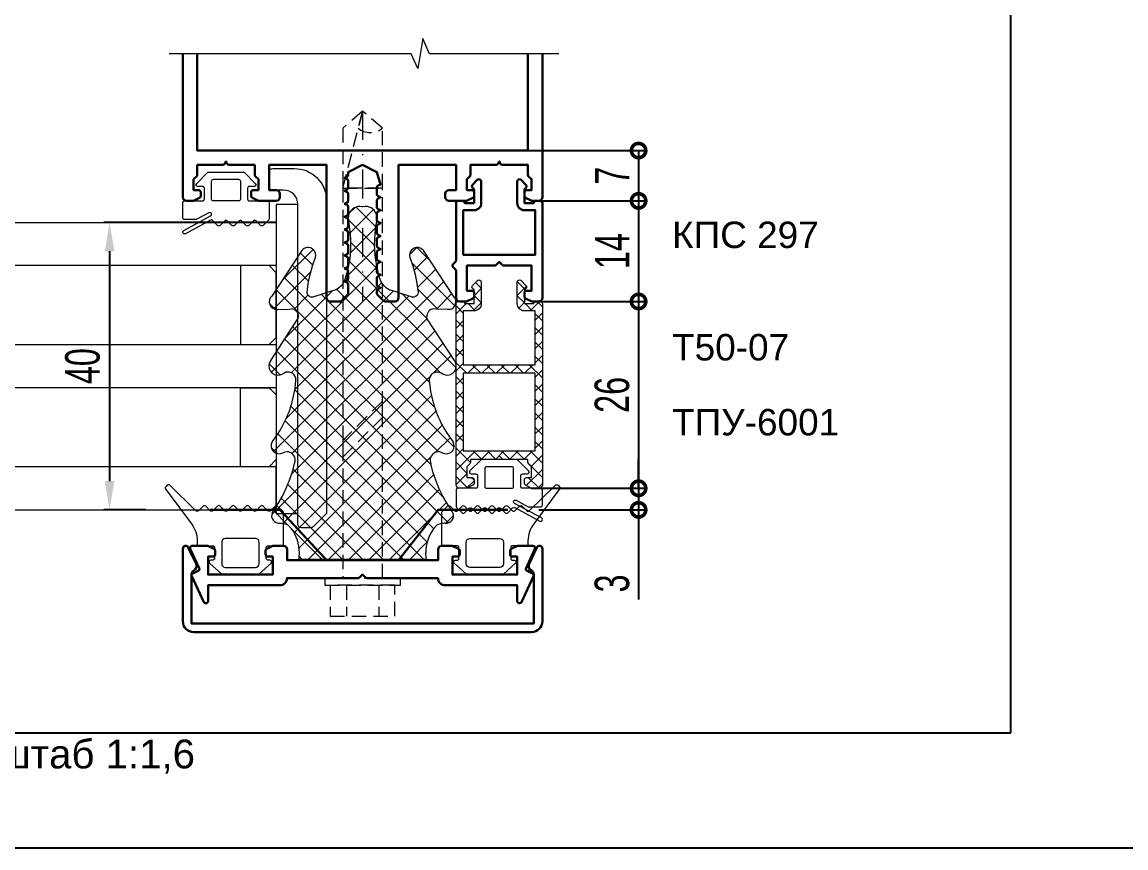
# Model space of a CAD drawing. Extents: x -37 to 8820, y -336 to 478.
# Drawn here: x 5774.1 to 5870, y 0 to 71.8 of the extents above; entities that cross this region are included whole.
import ezdxf

# ---------------------------------------------------------------- set-up
doc = ezdxf.new("R2010")
doc.units = 0
doc.header["$LTSCALE"] = 5
doc.linetypes.add('DASHDOT', pattern=[1, 0.5, -0.25, 0, -0.25])
doc.linetypes.add('HIDDEN', pattern=[0.375, 0.25, -0.125])
doc.layers.get('0').update_dxf_attribs({"linetype": 'CONTINUOUS', "lineweight": 30})
doc.layers.get('DEFPOINTS').update_dxf_attribs({"linetype": 'CONTINUOUS'})
for name, color, linetype, lineweight in [('1', 6, 'DASHDOT', 13), ('2', 3, 'HIDDEN', 13), ('Dimentions', 5, 'CONTINUOUS', 15), ('Glass', 5, 'CONTINUOUS', 20), ('Ал подклад', 7, 'CONTINUOUS', 20), ('Герлен', 7, 'CONTINUOUS', 60), ('Зигзаг', 1, 'CONTINUOUS', 15), ('Подкладки', 1, 'CONTINUOUS', 20), ('Текстовый', 7, 'CONTINUOUS', 9), ('Уплотнители', 1, 'CONTINUOUS', 20), ('Штриховка', 1, 'CONTINUOUS', 5)]:
    doc.layers.add(name, color=color, linetype=linetype, lineweight=lineweight)
doc.layers.add('Скрытые', color=14, linetype='CONTINUOUS', plot=False)
doc.styles.add('3', font='RUSS.SHX', dxfattribs={"width": 0.7, "height": 3})
doc.styles.add('Каталожный', font='arial.ttf', dxfattribs={"height": 2.5})
doc.dimstyles.new('MX1_6', dxfattribs={"dimtxt": 3, "dimasz": 2.5, "dimexe": 0.5, "dimexo": 0, "dimgap": 0.8, "dimtad": 1, "dimlfac": 1.6, "dimdsep": 46, "dimtxsty": '3', "dimcen": 0, "dimclrd": 256, "dimclre": 256, "dimclrt": 256, "dimaunit": 1, "dimadec": 0, "dimazin": 0, "dimtfac": 1, "dimtmove": 0, "dimatfit": 1, "dimfxl": 1, "dimtvp": 1, "dimtolj": 1, "dimtzin": 0, "dimarcsym": 0})

# ---------------------------------------------------------------- blocks, each defined once
blk = doc.blocks.new('*D930')
at = {"layer": 'DEFPOINTS', "color": 0, "linetype": 'Continuous', "transparency": 16777216}
for p in [(5796.154, 54.403), (5781.662, 29.403), (5784.78, 29.403)]:
    blk.add_point(p, dxfattribs=at)
at = {"layer": 'Dimentions', "linetype": 'Continuous', "lineweight": -2, "transparency": 16777216}
for p, q in [((5796.154, 54.403), (5781.162, 54.403)), ((5781.662, 51.903), (5781.662, 31.903)), ((5784.78, 29.403), (5781.162, 29.403))]:
    blk.add_line(p, q, dxfattribs=at)
at = {"layer": 'Dimentions', "linetype": 'Continuous', "transparency": 16777216}
for points in [[(5781.246, 51.903), (5782.079, 51.903), (5781.662, 54.403)], [(5781.246, 31.903), (5782.079, 31.903), (5781.662, 29.403)]]:
    blk.add_solid(points, dxfattribs=at)
at = {"layer": 'Dimentions', "linetype": 'Continuous', "transparency": 16777216, "insert": (5779.319, 41.903), "char_height": 3, "attachment_point": 5, "rotation": 90, "style": '3'}
blk.add_mtext('\\A1;40', dxfattribs=at)
blk = doc.blocks.new('_DotSmall')
at = {"color": 0, "linetype": 'ByBlock', "const_width": 0.5}
blk.add_lwpolyline([(-0.0625, 0, 1), (0.0625, 0, 1)], format="xyb", close=True, dxfattribs=at)
blk = doc.blocks.new('*D932')
at = {"layer": 'DEFPOINTS', "color": 0, "linetype": 'Continuous', "transparency": 16777216}
for p in [(5818.966, 31.278), (5818.966, 29.403), (5827.641, 29.403)]:
    blk.add_point(p, dxfattribs=at)
at = {"layer": 'Dimentions', "linetype": 'Continuous', "lineweight": -2, "transparency": 16777216}
for p, q in [((5827.641, 31.278), (5827.641, 33.778)), ((5818.966, 31.278), (5828.141, 31.278)), ((5827.641, 31.278), (5827.641, 29.403)), ((5818.966, 29.403), (5828.141, 29.403)), ((5827.641, 29.403), (5827.641, 21.603))]:
    blk.add_line(p, q, dxfattribs=at)
at = {"layer": 'Dimentions', "linetype": 'Continuous', "lineweight": -2, "transparency": 16777216, "xscale": 2.5, "yscale": 2.5, "zscale": 2.5}
for p, rotation in [((5827.641, 31.278), 270), ((5827.641, 29.403), 90)]:
    blk.add_blockref('_DotSmall', p, dxfattribs=dict(at, rotation=rotation))
at = {"layer": 'Dimentions', "linetype": 'Continuous', "transparency": 16777216, "insert": (5825.341, 23.003), "char_height": 3, "attachment_point": 5, "rotation": 90, "style": '3'}
blk.add_mtext('\\A1;3', dxfattribs=at)
blk = doc.blocks.new('*D933')
at = {"layer": 'DEFPOINTS', "color": 0, "linetype": 'Continuous', "transparency": 16777216}
for p in [(5818.029, 60.653), (5818.904, 56.278), (5827.641, 56.278)]:
    blk.add_point(p, dxfattribs=at)
at = {"layer": 'Dimentions', "linetype": 'Continuous', "lineweight": -2, "transparency": 16777216}
for p, q in [((5818.029, 60.653), (5828.141, 60.653)), ((5827.641, 60.653), (5827.641, 56.278)), ((5818.904, 56.278), (5828.141, 56.278))]:
    blk.add_line(p, q, dxfattribs=at)
at = {"layer": 'Dimentions', "linetype": 'Continuous', "lineweight": -2, "transparency": 16777216, "xscale": 2.5, "yscale": 2.5, "zscale": 2.5}
for p, rotation in [((5827.641, 60.653), 90), ((5827.641, 56.278), 270)]:
    blk.add_blockref('_DotSmall', p, dxfattribs=dict(at, rotation=rotation))
at = {"layer": 'Dimentions', "linetype": 'Continuous', "transparency": 16777216, "insert": (5825.341, 58.466), "char_height": 3, "attachment_point": 5, "rotation": 90, "style": '3'}
blk.add_mtext('\\A1;7', dxfattribs=at)
blk = doc.blocks.new('*D1161')
at = {"layer": 'DEFPOINTS', "color": 0, "linetype": 'Continuous', "transparency": 16777216}
for p in [(5819.091, 56.278), (5818.823, 47.528), (5827.641, 47.528)]:
    blk.add_point(p, dxfattribs=at)
at = {"layer": 'Dimentions', "linetype": 'Continuous', "lineweight": -2, "transparency": 16777216}
for p, q in [((5819.091, 56.278), (5828.141, 56.278)), ((5827.641, 56.278), (5827.641, 47.528)), ((5818.823, 47.528), (5828.141, 47.528))]:
    blk.add_line(p, q, dxfattribs=at)
at = {"layer": 'Dimentions', "linetype": 'Continuous', "lineweight": -2, "transparency": 16777216, "xscale": 2.5, "yscale": 2.5, "zscale": 2.5}
for p, rotation in [((5827.641, 56.278), 90), ((5827.641, 47.528), 270)]:
    blk.add_blockref('_DotSmall', p, dxfattribs=dict(at, rotation=rotation))
at = {"layer": 'Dimentions', "linetype": 'Continuous', "transparency": 16777216, "insert": (5825.341, 51.903), "char_height": 3, "attachment_point": 5, "rotation": 90, "style": '3'}
blk.add_mtext('\\A1;14', dxfattribs=at)
blk = doc.blocks.new('*D1162')
at = {"layer": 'DEFPOINTS', "color": 0, "linetype": 'Continuous', "transparency": 16777216}
for p in [(5818.823, 47.528), (5818.302, 31.278), (5827.641, 31.278)]:
    blk.add_point(p, dxfattribs=at)
at = {"layer": 'Dimentions', "linetype": 'Continuous', "lineweight": -2, "transparency": 16777216}
for p, q in [((5818.823, 47.528), (5828.141, 47.528)), ((5827.641, 47.528), (5827.641, 31.278)), ((5818.302, 31.278), (5828.141, 31.278))]:
    blk.add_line(p, q, dxfattribs=at)
at = {"layer": 'Dimentions', "linetype": 'Continuous', "lineweight": -2, "transparency": 16777216, "xscale": 2.5, "yscale": 2.5, "zscale": 2.5}
for p, rotation in [((5827.641, 47.528), 90), ((5827.641, 31.278), 270)]:
    blk.add_blockref('_DotSmall', p, dxfattribs=dict(at, rotation=rotation))
at = {"layer": 'Dimentions', "linetype": 'Continuous', "transparency": 16777216, "insert": (5825.341, 39.403), "char_height": 3, "attachment_point": 5, "rotation": 90, "style": '3'}
blk.add_mtext('\\A1;26', dxfattribs=at)
blk = doc.blocks.new('6')
at = {"layer": 'Уплотнители'}
blk.add_line((4.136, 15.937), (4.136, 4.852), dxfattribs=at)
for points in [[(8.163, 18.244), (8.312, 18.162), (8.952, 17.74), (9.605, 17.359), (10.285, 17.033), (10.992, 16.747), (11.713, 16.502), (12.448, 16.312), (12.638, 16.258)], [(14.339, 18.257), (14.475, 18.148), (15.06, 17.74)], [(21.399, 18.38), (25.031, 16.013), (25.194, 15.972)], [(31.071, 15.55), (30.962, 15.673), (27.004, 18.298)], [(7.251, 17.55), (7.251, 17.564), (7.251, 17.482), (7.238, 17.264), (7.17, 17.047), (7.088, 16.856), (6.748, 16.57)], [(7.251, 17.482), (7.251, 17.468)], [(13.305, 17.496), (13.373, 17.332), (13.441, 17.142)], [(20.147, 17.564), (20.215, 17.373), (20.311, 17.223)], [(25.847, 17.958), (25.834, 17.768), (25.874, 16.747), (25.888, 16.584)], [(25.834, 17.768), (25.834, 17.754)], [(25.874, 16.747), (25.874, 16.734)], [(4.136, 15.937), (4.245, 15.918), (4.694, 15.89)], [(18.978, 16.258), (19.685, 16.19), (19.862, 16.203)], [(25.031, 16.013), (25.031, 15.999)], [(34.798, 10.163), (34.771, 10.395), (34.798, 10.626)], [(34.771, 10.395), (34.771, 10.381)], [(27.548, 8.082), (27.548, 8.068)], [(27.235, 7.062), (27.235, 7.048)], [(26.895, 6.055), (26.895, 6.041)], [(4.136, 4.852), (4.245, 4.872), (4.694, 4.899)], [(21.399, 2.409), (25.031, 4.776), (25.194, 4.817)], [(27.004, 2.491), (30.962, 5.116), (31.071, 5.239)], [(7.251, 3.212), (7.251, 3.226), (7.251, 3.307), (7.238, 3.525), (7.17, 3.742), (7.088, 3.933), (6.748, 4.219)], [(8.163, 2.545), (8.312, 2.641), (8.952, 3.049), (9.605, 3.43), (10.285, 3.756), (10.992, 4.042), (11.713, 4.287), (12.448, 4.477)], [(19.862, 4.586), (19.685, 4.613), (18.978, 4.531)], [(25.847, 2.831), (25.834, 3.022), (25.874, 4.042), (25.888, 4.219)], [(25.874, 4.042), (25.874, 4.028)], [(7.251, 3.307), (7.251, 3.294)], [(13.373, 3.457), (13.373, 3.47), (13.305, 3.294)], [(15.06, 3.049), (14.475, 2.641), (14.339, 2.532)], [(20.147, 3.226), (20.215, 3.416), (20.311, 3.566)], [(25.834, 3.022), (25.834, 3.008)]]:
    blk.add_lwpolyline(points, dxfattribs=at)
for points in [[(34.009, 11.632), (33.778, 11.66), (33.547, 11.632), (32.826, 11.524, -0.091156), (29.234, 11.714), (28.541, 11.905), (28.296, 11.986), (28.065, 12.122), (27.861, 12.285), (27.684, 12.476), (27.548, 12.707), (27.412, 13.224), (27.235, 13.727), (26.895, 14.734), (26.908, 14.884), (26.963, 15.02), (27.044, 15.129), (27.18, 15.197), (27.316, 15.224), (28.092, 15.115), (28.867, 14.952), (29.629, 14.748), (30.377, 14.489), (30.54, 14.462), (30.717, 14.489)], [(30.717, 6.3), (30.54, 6.327), (30.377, 6.3), (29.629, 6.041), (28.867, 5.837), (28.092, 5.674), (27.316, 5.565), (27.18, 5.593), (27.044, 5.661), (26.963, 5.783), (26.908, 5.905), (26.895, 6.055), (27.235, 7.062), (27.412, 7.565), (27.548, 8.082), (27.684, 8.313), (27.861, 8.504), (28.065, 8.667), (28.296, 8.803), (28.541, 8.885), (29.234, 9.075, -0.091156), (32.826, 9.265), (33.547, 9.157), (33.778, 9.129), (34.009, 9.157)]]:
    blk.add_lwpolyline(points, format="xyb", dxfattribs=at)
blk.add_arc((12.733, 3.811), 0.725, 331.99667, 113.16431, dxfattribs=at)
for points in [[(8.163, 18.244), (7.71, 18.462), (7.174, 18.062), (7.251, 17.564)], [(14.339, 18.257), (13.768, 18.561), (13.198, 18.115), (13.305, 17.496)], [(21.399, 18.38), (20.8, 18.834), (19.981, 18.255), (20.147, 17.564)], [(27.004, 18.298), (26.589, 18.702), (25.969, 18.51), (25.847, 17.958)], [(15.06, 17.74), (16.324, 16.93), (17.501, 16.508), (18.978, 16.258)], [(4.694, 15.89), (5.408, 15.885), (6.184, 16.13), (6.748, 16.57)], [(12.638, 16.258), (13.105, 16.185), (13.589, 16.669), (13.441, 17.142)], [(19.862, 16.203), (20.308, 16.328), (20.526, 16.813), (20.311, 17.223)], [(25.194, 15.972), (25.538, 15.942), (25.889, 16.232), (25.888, 16.584)], [(30.717, 14.489), (31.172, 14.588), (31.402, 15.2), (31.071, 15.55)], [(34.798, 10.626), (34.814, 11.085), (34.449, 11.554), (34.009, 11.632)], [(34.009, 9.157), (34.484, 9.289), (34.794, 9.662), (34.798, 10.163)], [(31.071, 5.239), (31.402, 5.589), (31.172, 6.201), (30.717, 6.3)], [(6.748, 4.219), (6.184, 4.66), (5.408, 4.904), (4.694, 4.899)], [(25.888, 4.219), (25.88, 4.565), (25.533, 4.847), (25.194, 4.817)], [(18.978, 4.531), (17.588, 4.3), (16.234, 3.839), (15.06, 3.049)], [(20.311, 3.566), (20.519, 3.983), (20.326, 4.45), (19.862, 4.586)], [(7.251, 3.226), (7.179, 2.722), (7.708, 2.329), (8.163, 2.545)], [(13.305, 3.294), (13.198, 2.674), (13.768, 2.228), (14.339, 2.532)], [(20.147, 3.226), (19.981, 2.535), (20.8, 1.955), (21.399, 2.409)], [(25.847, 2.831), (25.94, 2.29), (26.627, 2.103), (27.004, 2.491)]]:
    blk.add_open_spline(points, degree=3, dxfattribs=at)

msp = doc.modelspace()

# ---------------------------------------------------------------- hatches: boundary and pattern name
at = {"layer": 'Штриховка', "lineweight": 5}
h = msp.add_hatch(dxfattribs=at)
h.set_pattern_fill('NET', color=256, scale=10, angle=135, style=0)
h.set_pattern_definition([(135, (3608.3805, -7072.7555), (-0.88388348, -0.88388348), []), (225, (3608.3805, -7072.7555), (0.88388348, -0.88388348), [])])
edge = h.paths.add_edge_path()
edge.add_spline(control_points=[(5803.4226, 55.7916), (5802.9635, 55.8074), (5802.4944, 55.4426), (5802.416, 55.0026)], knot_values=[0, 0, 0, 0, 1, 1, 1, 1], degree=3, periodic=0)
edge.add_line((5802.416, 55.0026), (5802.3888, 54.7713))
edge.add_line((5802.3888, 54.7713), (5802.416, 54.5401))
edge.add_line((5802.416, 54.5401), (5802.5248, 53.8191))
edge.add_arc((5792.6621, 52.5414), 9.9451, 346.547552, 367.381309, ccw=False)
edge.add_line((5802.3344, 50.2278), (5802.1439, 49.534))
edge.add_line((5802.1439, 49.534), (5802.0623, 49.2892))
edge.add_line((5802.0623, 49.2892), (5801.9263, 49.0579))
edge.add_line((5801.9263, 49.0579), (5801.763, 48.8538))
edge.add_line((5801.763, 48.8538), (5801.5726, 48.677))
edge.add_line((5801.5726, 48.677), (5801.3413, 48.541))
edge.add_line((5801.3413, 48.541), (5800.8244, 48.4049))
edge.add_line((5800.8244, 48.4049), (5800.3211, 48.2281))
edge.add_line((5800.3211, 48.2281), (5799.3144, 47.888))
edge.add_line((5799.3144, 47.888), (5799.1648, 47.9016))
edge.add_line((5799.1648, 47.9016), (5799.0287, 47.956))
edge.add_line((5799.0287, 47.956), (5798.9199, 48.0376))
edge.add_line((5798.9199, 48.0376), (5798.8519, 48.1737))
edge.add_line((5798.8519, 48.1737), (5798.8247, 48.3097))
edge.add_line((5798.8247, 48.3097), (5798.9335, 49.0851))
edge.add_line((5798.9335, 49.0851), (5799.0968, 49.8605))
edge.add_line((5799.0968, 49.8605), (5799.3008, 50.6223))
edge.add_line((5799.3008, 50.6223), (5799.5593, 51.3705))
edge.add_line((5799.5593, 51.3705), (5799.5865, 51.5337))
edge.add_line((5799.5865, 51.5337), (5799.5593, 51.7106))
edge.add_spline(control_points=[(5799.5593, 51.7106), (5799.4602, 52.1654), (5798.8483, 52.3948), (5798.4982, 52.0642)], knot_values=[0, 0, 0, 0, 1, 1, 1, 1], degree=3, periodic=0)
edge.add_line((5798.4982, 52.0642), (5798.3758, 51.9554))
edge.add_line((5798.3758, 51.9554), (5795.7503, 47.9968))
edge.add_spline(control_points=[(5795.7503, 47.9968), (5795.3465, 47.5819), (5795.5381, 46.9618), (5796.0904, 46.8405)], knot_values=[0, 0, 0, 0, 1, 1, 1, 1], degree=3, periodic=0)
edge.add_line((5796.0904, 46.8405), (5796.2809, 46.8269))
edge.add_line((5796.2809, 46.8269), (5797.3011, 46.8678))
edge.add_line((5797.3011, 46.8678), (5797.4643, 46.8814))
edge.add_spline(control_points=[(5797.4643, 46.8814), (5797.8164, 46.8827), (5798.1067, 46.5311), (5798.0765, 46.1876)], knot_values=[0, 0, 0, 0, 1, 1, 1, 1], degree=3, periodic=0)
edge.add_line((5798.0765, 46.1876), (5798.0357, 46.0243))
edge.add_line((5798.0357, 46.0243), (5795.6687, 42.3922))
edge.add_spline(control_points=[(5795.6687, 42.3922), (5795.2141, 41.7932), (5795.7939, 40.9745), (5796.4849, 41.1407)], knot_values=[0, 0, 0, 0, 1, 1, 1, 1], degree=3, periodic=0)
edge.add_line((5796.4849, 41.1407), (5796.6754, 41.2087))
edge.add_line((5796.6754, 41.2087), (5796.825, 41.304))
edge.add_spline(control_points=[(5796.825, 41.304), (5797.2354, 41.5191), (5797.7201, 41.3015), (5797.8452, 40.8551)], knot_values=[0, 0, 0, 0, 1, 1, 1, 1], degree=3, periodic=0)
edge.add_line((5797.8444, 40.8659), (5797.8588, 40.6782))
edge.add_line((5797.8588, 40.6782), (5797.7908, 39.9708))
edge.add_spline(control_points=[(5797.7908, 39.9708), (5797.5401, 38.4946), (5797.1186, 37.3173), (5796.3081, 36.0531)], knot_values=[0, 0, 0, 0, 1, 1, 1, 1], degree=3, periodic=0)
edge.add_line((5796.3081, 36.0531), (5795.9, 35.4681))
edge.add_line((5795.9, 35.4681), (5795.7911, 35.3321))
edge.add_spline(control_points=[(5795.7911, 35.3321), (5795.4873, 34.761), (5795.9331, 34.1914), (5796.5529, 34.2982)], knot_values=[0, 0, 0, 0, 1, 1, 1, 1], degree=3, periodic=0)
edge.add_line((5796.5529, 34.2982), (5796.7162, 34.3662))
edge.add_line((5796.7162, 34.3662), (5796.9066, 34.4343))
edge.add_spline(control_points=[(5796.9066, 34.4343), (5797.3798, 34.5823), (5797.8632, 34.0987), (5797.7908, 33.6317)], knot_values=[0, 0, 0, 0, 1, 1, 1, 1], degree=3, periodic=0)
edge.add_line((5797.7948, 33.6455), (5797.7364, 33.4412))
edge.add_line((5797.7364, 33.4412), (5797.546, 32.7066))
edge.add_line((5797.546, 32.7066), (5797.3011, 31.9857))
edge.add_line((5797.3011, 31.9857), (5797.0154, 31.2783))
edge.add_line((5797.0154, 31.2783), (5796.689, 30.5981))
edge.add_line((5796.689, 30.5981), (5796.3081, 29.9451))
edge.add_line((5796.3081, 29.9451), (5795.8864, 29.3058))
edge.add_line((5795.8864, 29.3058), (5795.8047, 29.1561))
edge.add_spline(control_points=[(5795.8047, 29.1561), (5795.5866, 28.7034), (5795.9868, 28.1676), (5796.4849, 28.2447)], knot_values=[0, 0, 0, 0, 1, 1, 1, 1], degree=3, periodic=0)
edge.add_line((5796.4849, 28.2447), (5796.4985, 28.2447))
edge.add_line((5796.4985, 28.2447), (5796.5665, 28.2447))
edge.add_line((5796.5665, 28.2447), (5796.7842, 28.2311))
edge.add_line((5796.7842, 28.2311), (5797.0018, 28.1631))
edge.add_line((5797.0018, 28.1631), (5797.1923, 28.0815))
edge.add_line((5797.1923, 28.0815), (5797.478, 27.7414))
edge.add_spline(control_points=[(5797.478, 27.7414), (5797.9189, 27.1773), (5798.1636, 26.4012), (5798.1581, 25.6873)], knot_values=[0, 0, 0, 0, 1, 1, 1, 1], degree=3, periodic=0)
edge.add_line((5798.1581, 25.6873), (5798.1309, 25.2384))
edge.add_line((5798.1309, 25.2384), (5798.1117, 25.1295))
edge.add_line((5798.1117, 25.1295), (5809.1961, 25.1295))
edge.add_line((5809.1961, 25.1295), (5809.1769, 25.2384))
edge.add_line((5809.1769, 25.2384), (5809.1497, 25.6873))
edge.add_spline(control_points=[(5809.1497, 25.6873), (5809.1442, 26.4012), (5809.3888, 27.1775), (5809.8298, 27.7414)], knot_values=[0, 0, 0, 0, 1, 1, 1, 1], degree=3, periodic=0)
edge.add_line((5809.8222, 27.7323), (5810.1155, 28.0815))
edge.add_line((5810.1155, 28.0815), (5810.3059, 28.1631))
edge.add_line((5810.3059, 28.1631), (5810.5236, 28.2311))
edge.add_line((5810.5236, 28.2311), (5810.7413, 28.2447))
edge.add_line((5810.7413, 28.2447), (5810.7549, 28.2447))
edge.add_line((5810.7549, 28.2447), (5810.8229, 28.2447))
edge.add_spline(control_points=[(5810.8229, 28.2447), (5811.3264, 28.1719), (5811.7191, 28.7016), (5811.503, 29.1561)], knot_values=[0, 0, 0, 0, 1, 1, 1, 1], degree=3, periodic=0)
edge.add_line((5811.503, 29.1561), (5811.4078, 29.3058))
edge.add_line((5811.4078, 29.3058), (5810.9997, 29.9451))
edge.add_line((5810.9997, 29.9451), (5810.6188, 30.5981))
edge.add_line((5810.6188, 30.5981), (5810.2923, 31.2783))
edge.add_line((5810.2923, 31.2783), (5810.0067, 31.9857))
edge.add_line((5810.0067, 31.9857), (5809.7618, 32.7066))
edge.add_line((5809.7618, 32.7066), (5809.5714, 33.4412))
edge.add_arc((5810.2377, 33.7263), 0.7248, 61.996669, 203.164313, ccw=False)
edge.add_line((5810.578, 34.3662), (5810.7549, 34.2982))
edge.add_spline(control_points=[(5810.7549, 34.2982), (5811.3747, 34.1914), (5811.8205, 34.761), (5811.5166, 35.3321)], knot_values=[0, 0, 0, 0, 1, 1, 1, 1], degree=3, periodic=0)
edge.add_line((5811.5166, 35.3321), (5811.4078, 35.4681))
edge.add_line((5811.4078, 35.4681), (5810.9997, 36.0531))
edge.add_spline(control_points=[(5810.9997, 36.0531), (5810.2098, 37.2275), (5809.7484, 38.5817), (5809.5169, 39.9708)], knot_values=[0, 0, 0, 0, 1, 1, 1, 1], degree=3, periodic=0)
edge.add_line((5809.5169, 39.9708), (5809.4353, 40.6782))
edge.add_line((5809.4353, 40.6782), (5809.4625, 40.8551))
edge.add_spline(control_points=[(5809.4625, 40.8551), (5809.5983, 41.3194), (5810.0656, 41.5126), (5810.4828, 41.304)], knot_values=[0, 0, 0, 0, 1, 1, 1, 1], degree=3, periodic=0)
edge.add_line((5810.4698, 41.3122), (5810.6324, 41.2087))
edge.add_line((5810.6324, 41.2087), (5810.8229, 41.1407))
edge.add_spline(control_points=[(5810.8229, 41.1407), (5811.5139, 40.9745), (5812.0937, 41.7932), (5811.6391, 42.3922)], knot_values=[0, 0, 0, 0, 1, 1, 1, 1], degree=3, periodic=0)
edge.add_line((5811.6391, 42.3922), (5809.2721, 46.0243))
edge.add_line((5809.2721, 46.0243), (5809.2313, 46.1876))
edge.add_spline(control_points=[(5809.2313, 46.1876), (5809.2016, 46.5268), (5809.4836, 46.8732), (5809.8298, 46.8814)], knot_values=[0, 0, 0, 0, 1, 1, 1, 1], degree=3, periodic=0)
edge.add_line((5809.8121, 46.8827), (5810.0067, 46.8678))
edge.add_line((5810.0067, 46.8678), (5811.0269, 46.8269))
edge.add_line((5811.0269, 46.8269), (5811.2174, 46.8405))
edge.add_spline(control_points=[(5811.2174, 46.8405), (5811.7588, 46.9335), (5811.9458, 47.62), (5811.5575, 47.9968)], knot_values=[0, 0, 0, 0, 1, 1, 1, 1], degree=3, periodic=0)
edge.add_line((5811.5575, 47.9968), (5808.932, 51.9554))
edge.add_line((5808.932, 51.9554), (5808.8096, 52.0642))
edge.add_spline(control_points=[(5808.8096, 52.0642), (5808.4595, 52.3948), (5807.8476, 52.1654), (5807.7485, 51.7106)], knot_values=[0, 0, 0, 0, 1, 1, 1, 1], degree=3, periodic=0)
edge.add_line((5807.7485, 51.7106), (5807.7213, 51.5337))
edge.add_line((5807.7213, 51.5337), (5807.7485, 51.3705))
edge.add_line((5807.7485, 51.3705), (5808.007, 50.6223))
edge.add_line((5808.007, 50.6223), (5808.211, 49.8605))
edge.add_line((5808.211, 49.8605), (5808.3743, 49.0851))
edge.add_line((5808.3743, 49.0851), (5808.4831, 48.3097))
edge.add_line((5808.4831, 48.3097), (5808.4559, 48.1737))
edge.add_line((5808.4559, 48.1737), (5808.3879, 48.0376))
edge.add_line((5808.3879, 48.0376), (5808.2654, 47.956))
edge.add_line((5808.2654, 47.956), (5808.143, 47.9016))
edge.add_line((5808.143, 47.9016), (5807.9934, 47.888))
edge.add_line((5807.9934, 47.888), (5806.9867, 48.2281))
edge.add_line((5806.9867, 48.2281), (5806.4834, 48.4049))
edge.add_line((5806.4834, 48.4049), (5805.9665, 48.541))
edge.add_line((5805.9665, 48.541), (5805.7352, 48.677))
edge.add_line((5805.7352, 48.677), (5805.5448, 48.8538))
edge.add_line((5805.5448, 48.8538), (5805.3815, 49.0579))
edge.add_line((5805.3815, 49.0579), (5805.2455, 49.2892))
edge.add_line((5805.2455, 49.2892), (5805.1639, 49.534))
edge.add_line((5805.1639, 49.534), (5804.9734, 50.2278))
edge.add_arc((5814.6457, 52.5414), 9.9451, 172.618691, 193.452448, ccw=False)
edge.add_line((5804.783, 53.8191), (5804.8918, 54.5401))
edge.add_line((5804.8918, 54.5401), (5804.919, 54.7713))
edge.add_line((5804.919, 54.7713), (5804.8918, 55.0026))
edge.add_spline(control_points=[(5804.8918, 55.0026), (5804.7594, 55.4778), (5804.3867, 55.787), (5803.8851, 55.7916)], knot_values=[0, 0, 0, 0, 1, 1, 1, 1], degree=3, periodic=0)
edge.add_line((5803.8851, 55.7916), (5803.6539, 55.7644))
edge.add_line((5803.6539, 55.7644), (5803.4226, 55.7916))
h = msp.add_hatch(dxfattribs=at)
h.set_pattern_fill('ANSI37', color=256, scale=7, style=0)
h.set_pattern_definition([(45, (8186.1472, 7171.3452), (-0.61871843, 0.61871843), []), (135, (8186.1472, 7171.3452), (-0.61871843, -0.61871843), [])])
h.paths.add_polyline_path([(5818.6539, 41.2783), (5812.4039, 41.2783), (5812.4039, 34.5283), (5818.6539, 34.5283)], flags=16)
edge = h.paths.add_edge_path()
edge.add_line((5818.6539, 42.0283), (5818.6539, 46.7158))
edge.add_line((5818.6539, 46.7158), (5817.7164, 46.7158))
edge.add_arc((5817.7164, 47.3408), 0.625, 180, 270, ccw=False)
edge.add_line((5817.0914, 47.3408), (5817.0914, 49.2051))
edge.add_arc((5817.2896, 49.2051), 0.1982, 45, 180, ccw=False)
edge.add_line((5817.4298, 49.3452), (5817.849, 48.926))
edge.add_arc((5817.7164, 48.7934), 0.1875, -45, 45, ccw=False)
edge.add_line((5817.849, 48.6609), (5817.7164, 48.5283))
edge.add_line((5817.7164, 48.5283), (5817.7164, 47.3408))
edge.add_line((5817.7164, 47.3408), (5818.5289, 47.3408))
edge.add_arc((5818.7164, 47.3408), 0.1875, 90, 180, ccw=False)
edge.add_line((5818.7164, 47.5283), (5819.0914, 47.5283))
edge.add_arc((5819.0914, 47.3408), 0.1875, 0, 90, ccw=False)
edge.add_line((5819.2789, 47.3408), (5819.2789, 31.5908))
edge.add_arc((5818.9664, 31.5908), 0.3125, -90, 0, ccw=False)
edge.add_line((5818.9664, 31.2783), (5818.3857, 31.2783))
edge.add_arc((5818.3857, 31.4658), 0.1875, 243.434949, 270, ccw=False)
edge.add_line((5818.3018, 31.2981), (5817.82, 31.539))
edge.add_arc((5817.9039, 31.7067), 0.1875, 180, 243.434949, ccw=False)
edge.add_line((5817.7164, 31.7067), (5817.7164, 32.0283))
edge.add_arc((5817.9039, 32.0283), 0.1875, 90, 180, ccw=False)
edge.add_line((5817.9039, 32.2158), (5818.3414, 32.2158))
edge.add_line((5818.3414, 32.2158), (5818.3414, 33.1533))
edge.add_line((5818.3414, 33.1533), (5818.0838, 33.4109))
edge.add_arc((5818.2164, 33.5434), 0.1875, 180, 225, ccw=False)
edge.add_line((5818.0289, 33.5434), (5818.0289, 33.7783))
edge.add_line((5818.0289, 33.7783), (5815.9191, 33.7783))
edge.add_arc((5815.9191, 33.9658), 0.1875, 225, 270, ccw=False)
edge.add_line((5815.7865, 33.8332), (5815.5289, 34.0908))
edge.add_line((5815.5289, 34.0908), (5815.2713, 33.8332))
edge.add_arc((5815.1387, 33.9658), 0.1875, 270, 315, ccw=False)
edge.add_line((5815.1387, 33.7783), (5813.0289, 33.7783))
edge.add_line((5813.0289, 33.7783), (5813.0289, 33.5434))
edge.add_arc((5812.8414, 33.5434), 0.1875, -45, 0, ccw=False)
edge.add_line((5812.974, 33.4109), (5812.7164, 33.1533))
edge.add_line((5812.7164, 33.1533), (5812.7164, 32.2158))
edge.add_line((5812.7164, 32.2158), (5813.1539, 32.2158))
edge.add_arc((5813.1539, 32.0283), 0.1875, 0, 90, ccw=False)
edge.add_line((5813.3414, 32.0283), (5813.3414, 31.7067))
edge.add_arc((5813.1539, 31.7067), 0.1875, -63.434949, 0, ccw=False)
edge.add_line((5813.2377, 31.539), (5812.756, 31.2981))
edge.add_arc((5812.6721, 31.4658), 0.1875, 270, 296.565051, ccw=False)
edge.add_line((5812.6721, 31.2783), (5812.0914, 31.2783))
edge.add_arc((5812.0914, 31.5908), 0.3125, 180, 270, ccw=False)
edge.add_line((5811.7789, 31.5908), (5811.7789, 47.3408))
edge.add_arc((5811.9664, 47.3408), 0.1875, 90, 180, ccw=False)
edge.add_line((5811.9664, 47.5283), (5812.3414, 47.5283))
edge.add_arc((5812.3414, 47.3408), 0.1875, 0, 90, ccw=False)
edge.add_line((5812.5289, 47.3408), (5813.3414, 47.3408))
edge.add_line((5813.3414, 47.3408), (5813.3414, 48.5283))
edge.add_line((5813.3414, 48.5283), (5813.2088, 48.6609))
edge.add_arc((5813.3414, 48.7934), 0.1875, 135, 225, ccw=False)
edge.add_line((5813.2088, 48.926), (5813.628, 49.3452))
edge.add_arc((5813.7682, 49.2051), 0.1982, 0, 135, ccw=False)
edge.add_line((5813.9664, 49.2051), (5813.9664, 47.3408))
edge.add_arc((5813.3414, 47.3408), 0.625, -90, 0, ccw=False)
edge.add_line((5813.3414, 46.7158), (5812.4039, 46.7158))
edge.add_line((5812.4039, 46.7158), (5812.4039, 42.0283))
edge.add_line((5812.4039, 42.0283), (5818.6539, 42.0283))

# ---------------------------------------------------------------- linework, layer by layer
msp.add_lwpolyline([(5819.2789, 69.0804), (5819.2789, 56.5908, -0.4142136), (5818.9664, 56.2783), (5818.3857, 56.2783, -0.1164338), (5818.3018, 56.2981), (5817.82, 56.539, -0.284079), (5817.7164, 56.7067), (5817.7164, 57.0283, -0.4142136), (5817.9039, 57.2158), (5818.3414, 57.2158), (5818.3414, 58.1533), (5818.0838, 58.4109, -0.1989124), (5818.0289, 58.5434), (5818.0289, 59.4033), (5815.801, 59.4033, -0.284079), (5815.6333, 59.5069), (5815.5289, 59.7158), (5815.4245, 59.5069, -0.284079), (5815.2568, 59.4033), (5813.0289, 59.4033), (5813.0289, 58.5434, -0.1989124), (5812.974, 58.4109), (5812.7164, 58.1533), (5812.7164, 57.2158), (5813.1539, 57.2158, -0.4142136), (5813.3414, 57.0283), (5813.3414, 56.7067, -0.284079), (5813.2377, 56.539), (5812.756, 56.2981, -0.1164338), (5812.6721, 56.2783), (5811.1539, 56.2783, -0.4142136), (5810.8414, 56.5908), (5810.8414, 56.9033, -0.4142136), (5811.1539, 57.2158), (5811.7789, 57.2158), (5811.7789, 59.4033), (5806.7789, 59.4033), (5806.7789, 47.8408, -0.4142136), (5806.4664, 47.5283), (5805.6066, 47.5283, -0.1989124), (5805.474, 47.5832), (5804.9588, 48.0984, -0.1989124), (5804.9039, 48.2309), (5804.9039, 48.4436, -0.284079), (5805.0075, 48.6113), (5805.2164, 48.7158), (5805.0075, 48.8202, -0.284079), (5804.9039, 48.9879), (5804.9039, 49.5686, -0.284079), (5805.0075, 49.7363), (5805.2164, 49.8408), (5805.0075, 49.9452, -0.284079), (5804.9039, 50.1129), (5804.9039, 50.6936, -0.284079), (5805.0075, 50.8613), (5805.2164, 50.9658), (5805.0075, 51.0702, -0.284079), (5804.9039, 51.2379), (5804.9039, 51.8186, -0.284079), (5805.0075, 51.9863), (5805.2164, 52.0908), (5805.0075, 52.1952, -0.284079), (5804.9039, 52.3629), (5804.9039, 52.9436, -0.284079), (5805.0075, 53.1113), (5805.2164, 53.2158), (5805.0075, 53.3202, -0.284079), (5804.9039, 53.4879), (5804.9039, 54.0686, -0.284079), (5805.0075, 54.2363), (5805.2164, 54.3408), (5805.0075, 54.4452, -0.284079), (5804.9039, 54.6129), (5804.9039, 55.1936, -0.284079), (5805.0075, 55.3613), (5805.2164, 55.4658), (5805.0075, 55.5702, -0.284079), (5804.9039, 55.7379), (5804.9039, 56.3186, -0.284079), (5805.0075, 56.4863), (5805.2164, 56.5908), (5805.0075, 56.6952, -0.284079), (5804.9039, 56.8629), (5804.9039, 57.4436, -0.284079), (5805.0075, 57.6113), (5805.2164, 57.7158), (5804.9039, 58.7783), (5803.6539, 59.4033), (5802.4039, 58.7783), (5802.4039, 58.5504, -0.284079), (5802.3002, 58.3827), (5802.0914, 58.2783), (5802.3002, 58.1738, -0.284079), (5802.4039, 58.0061), (5802.4039, 57.4254, -0.284079), (5802.3002, 57.2577), (5802.0914, 57.1533), (5802.3002, 57.0488, -0.284079), (5802.4039, 56.8811), (5802.4039, 56.3004, -0.284079), (5802.3002, 56.1327), (5802.0914, 56.0283), (5802.3002, 55.9238, -0.284079), (5802.4039, 55.7561), (5802.4039, 55.1754, -0.284079), (5802.3002, 55.0077), (5802.0914, 54.9033), (5802.3002, 54.7988, -0.284079), (5802.4039, 54.6311), (5802.4039, 54.0504, -0.284079), (5802.3002, 53.8827), (5802.0914, 53.7783), (5802.3002, 53.6738, -0.284079), (5802.4039, 53.5061), (5802.4039, 52.9254, -0.284079), (5802.3002, 52.7577), (5802.0914, 52.6533), (5802.3002, 52.5488, -0.284079), (5802.4039, 52.3811), (5802.4039, 51.8004, -0.284079), (5802.3002, 51.6327), (5802.0914, 51.5283), (5802.3002, 51.4238, -0.284079), (5802.4039, 51.2561), (5802.4039, 50.6754, -0.284079), (5802.3002, 50.5077), (5802.0914, 50.4033), (5802.3002, 50.2988, -0.284079), (5802.4039, 50.1311), (5802.4039, 49.5504, -0.284079), (5802.3002, 49.3827), (5802.0914, 49.2783), (5802.3002, 49.1738, -0.284079), (5802.4039, 49.0061), (5802.4039, 48.2309, -0.1989124), (5802.349, 48.0984), (5801.8338, 47.5832, -0.1989124), (5801.7012, 47.5283), (5800.8414, 47.5283, -0.4142136), (5800.5289, 47.8408), (5800.5289, 59.4033), (5795.5289, 59.4033), (5795.5289, 57.2158), (5796.1539, 57.2158, -0.4142136), (5796.4664, 56.9033), (5796.4664, 56.5908, -0.4142136), (5796.1539, 56.2783), (5794.6357, 56.2783, -0.1164338), (5794.5518, 56.2981), (5794.07, 56.539, -0.284079), (5793.9664, 56.7067), (5793.9664, 57.0283, -0.4142136), (5794.1539, 57.2158), (5794.5914, 57.2158), (5794.5914, 58.1533), (5794.3338, 58.4109, -0.1989124), (5794.2789, 58.5434), (5794.2789, 59.4033), (5792.051, 59.4033, -0.284079), (5791.8833, 59.5069), (5791.7789, 59.7158), (5791.6745, 59.5069, -0.284079), (5791.5068, 59.4033), (5789.2789, 59.4033), (5789.2789, 58.5434, -0.1989124), (5789.224, 58.4109), (5788.9664, 58.1533), (5788.9664, 57.2158), (5789.4039, 57.2158, -0.4142136), (5789.5914, 57.0283), (5789.5914, 56.7067, -0.284079), (5789.4877, 56.539), (5789.006, 56.2981, -0.1164338), (5788.9221, 56.2783), (5788.3414, 56.2783, -0.4142136), (5788.0289, 56.5908), (5788.0289, 69.0804)], format="xyb")
msp.add_lwpolyline([(5818.0289, 69.0804), (5818.0289, 60.6533), (5789.2789, 60.6533), (5789.2789, 69.0804)])
for points in [[(5811.724, 50.9885, 0.1989124), (5811.7789, 51.1211), (5811.7789, 56.0908, -0.4142136), (5811.9664, 56.2783), (5812.3414, 56.2783, -0.4142136), (5812.5289, 56.0908), (5813.3414, 56.0908), (5813.3414, 57.2099, 0.1989124), (5813.2865, 57.3425), (5813.2088, 57.4201, -0.4142136), (5813.2088, 57.6853), (5813.6168, 58.0933, -0.6681786), (5813.9664, 57.9485), (5813.9664, 56.0908, -0.4142136), (5813.3414, 55.4658), (5812.4039, 55.4658), (5812.4039, 51.5908), (5818.6539, 51.5908), (5818.6539, 55.4658), (5817.7164, 55.4658, -0.4142136), (5817.0914, 56.0908), (5817.0914, 57.9485, -0.6681786), (5817.441, 58.0933), (5817.849, 57.6853, -0.4142136), (5817.849, 57.4201), (5817.7713, 57.3425, 0.1989124), (5817.7164, 57.2099), (5817.7164, 56.0908), (5818.5289, 56.0908, -0.4142136), (5818.7164, 56.2783), (5819.0914, 56.2783, -0.4142136), (5819.2789, 56.0908), (5819.2789, 47.8408, -0.4142136), (5818.9664, 47.5283), (5818.3857, 47.5283, -0.1164338), (5818.3018, 47.5481), (5817.82, 47.789, -0.284079), (5817.7164, 47.9567), (5817.7164, 48.2783, -0.4142136), (5817.9039, 48.4658), (5818.3414, 48.4658), (5818.3414, 50.6533), (5815.9191, 50.6533, -0.1989124), (5815.7865, 50.7082), (5815.5289, 50.9658), (5815.2713, 50.7082, -0.1989124), (5815.1387, 50.6533), (5812.7164, 50.6533), (5812.7164, 48.4658), (5813.1539, 48.4658, -0.4142136), (5813.3414, 48.2783), (5813.3414, 47.9567, -0.284079), (5813.2377, 47.789), (5812.756, 47.5481, -0.1164338), (5812.6721, 47.5283), (5812.0914, 47.5283, -0.4142136), (5811.7789, 47.8408), (5811.7789, 50.1854, 0.1989124), (5811.724, 50.318), (5811.5213, 50.5207, -0.4142136), (5811.5213, 50.7859)], [(5788.9664, 18.7783), (5818.3414, 18.7783, 0.4142136), (5819.2789, 19.7158), (5819.2789, 26.0283, 0.8025849), (5818.8023, 26.1339), (5818.1324, 24.6973, 0.4015594), (5818.327, 24.1242, -0.2797393), (5818.5289, 23.7916), (5818.5289, 19.5283), (5788.7789, 19.5283), (5788.7789, 23.7916, -0.2797393), (5788.9808, 24.1242, 0.4015594), (5789.1754, 24.6973), (5788.5055, 26.1339, 0.8025849), (5788.0289, 26.0283), (5788.0289, 19.7158, 0.4142136)], [(5810.2164, 23.4658), (5804.0441, 23.4658, -0.1989124), (5803.9115, 23.5207), (5803.6539, 23.7783), (5803.3963, 23.5207, -0.1989124), (5803.2637, 23.4658), (5797.0914, 23.4658, -0.4142136), (5796.4664, 22.8408), (5790.2164, 22.8408), (5790.2164, 21.4658, -0.4142136), (5790.0289, 21.2783), (5790.0099, 21.2783, -0.2914734), (5789.84, 21.3865), (5788.7965, 23.6243, -0.4142136), (5788.8871, 23.8735), (5789.359, 24.0935, 0.4142136), (5789.4496, 24.3427), (5788.6715, 26.0115, -0.5486188), (5788.8414, 26.2783), (5790.1721, 26.2783, -0.1164338), (5790.256, 26.2585), (5790.7377, 26.0176, -0.284079), (5790.8414, 25.8499), (5790.8414, 25.5283, -0.4142136), (5790.6539, 25.3408), (5790.2164, 25.3408), (5790.2164, 23.7783), (5795.8414, 23.7783), (5795.8414, 25.3408), (5795.4039, 25.3408, -0.4142136), (5795.2164, 25.5283), (5795.2164, 25.8499, -0.284079), (5795.32, 26.0176), (5795.8018, 26.2585, -0.1164338), (5795.8857, 26.2783), (5796.7789, 26.2783, -0.4142136), (5797.0914, 25.9658), (5797.0914, 25.0283), (5810.2164, 25.0283), (5810.2164, 25.9658, -0.4142136), (5810.5289, 26.2783), (5811.4221, 26.2783, -0.1164338), (5811.506, 26.2585), (5811.9877, 26.0176, -0.284079), (5812.0914, 25.8499), (5812.0914, 25.5283, -0.4142136), (5811.9039, 25.3408), (5811.4664, 25.3408), (5811.4664, 23.7783), (5817.0914, 23.7783), (5817.0914, 25.3408), (5816.6539, 25.3408, -0.4142136), (5816.4664, 25.5283), (5816.4664, 25.8499, -0.284079), (5816.57, 26.0176), (5817.0518, 26.2585, -0.1164338), (5817.1357, 26.2783), (5818.4664, 26.2783, -0.5486188), (5818.6363, 26.0115), (5817.8581, 24.3427, 0.4142136), (5817.9488, 24.0935), (5818.4206, 23.8735, -0.4142136), (5818.5113, 23.6243), (5817.4678, 21.3865, -0.2914734), (5817.2979, 21.2783), (5817.2789, 21.2783, -0.4142136), (5817.0914, 21.4658), (5817.0914, 22.8408), (5810.8414, 22.8408, -0.4142136)]]:
    msp.add_lwpolyline(points, format="xyb", close=True)
at = {"layer": '1'}
msp.add_line((5803.6519, 64.0925), (5803.6539, 47.5283), dxfattribs=at)
at = {"layer": '2'}
for p, q in [((5802.2476, 22.8408), (5802.2476, 20.1533)), ((5805.0601, 22.8408), (5805.0601, 20.1533))]:
    msp.add_line(p, q, dxfattribs=at)
msp.add_lwpolyline([(5805.3687, 57.3746), (5805.3687, 62.5996), (5803.6519, 64.0925), (5801.9351, 62.5996), (5801.9351, 57.3746), (5805.3687, 57.3746)], dxfattribs=at)
msp.add_lwpolyline([(5801.9351, 57.3746), (5803.6519, 64.0925), (5803.2704, 62.5996, 0.3633079), (5805.3687, 62.5996)], format="xyb", dxfattribs=at)
for points in [[(5805.3726, 23.4658), (5805.3687, 57.3746), (5803.6539, 57.3746), (5801.9351, 57.3746), (5801.9351, 23.4658)], [(5801.9351, 33.9976), (5805.3726, 37.4351), (5805.3726, 38.8674), (5801.9351, 35.4299)], [(5806.9351, 22.8408), (5806.9351, 23.4658), (5800.3726, 23.4658), (5800.3726, 22.8408)], [(5806.4664, 22.8408), (5800.8414, 22.8408), (5800.8414, 20.1533), (5806.4664, 20.1533)]]:
    msp.add_lwpolyline(points, close=True, dxfattribs=at)
at = {"layer": 'Glass'}
for points in [[(5796.1539, 50.6533), (5757.0865, 50.6533), (5757.0865, 54.4033), (5796.1539, 54.4033)], [(5796.1539, 44.4033), (5796.1539, 50.0283), (5795.5289, 50.6533), (5793.0289, 50.6533), (5793.0289, 43.7783), (5795.5289, 43.7783)], [(5796.1539, 40.0283), (5757.0865, 40.0283), (5757.0865, 43.7783), (5796.1539, 43.7783)], [(5796.1539, 39.4033), (5796.1539, 33.7783), (5795.5289, 33.1533), (5793.0289, 33.1533), (5793.0289, 40.0283), (5795.5289, 40.0283)], [(5796.1539, 33.1533), (5757.0865, 33.1533), (5757.0865, 29.4033), (5796.1539, 29.4033)]]:
    msp.add_lwpolyline(points, close=True, dxfattribs=at)
at = {"layer": 'Ал подклад', "color": 0}
msp.add_lwpolyline([(5795.529, 58.7783, -0.4142136), (5795.8415, 59.0908), (5797.7165, 59.0908, -0.4142136), (5800.529, 56.2783), (5800.5289, 29.2196, -0.1989124), (5800.4374, 28.9987), (5799.3704, 27.9317, -0.1989124), (5799.1494, 27.8402), (5798.3414, 27.8402, -0.4142136), (5798.0289, 28.1527), (5798.029, 55.9658, 0.4142136), (5796.779, 57.2158), (5795.8415, 57.2158, -0.4142136), (5795.529, 57.5283)], format="xyb", close=True, dxfattribs=at)
at = {"layer": 'Герлен', "ltscale": 2, "const_width": 0.1875}
msp.add_lwpolyline([(5816.2789, 29.4033), (5810.2164, 29.4033), (5806.7789, 25.0283), (5800.5289, 25.0283), (5796.4664, 29.4033), (5790.4039, 29.4033)], dxfattribs=at)
at = {"layer": 'Зигзаг'}
msp.add_lwpolyline([(5820.7206, 69.0804), (5809.4807, 69.0804), (5808.8999, 70.3983), (5808.4642, 67.7856), (5807.8817, 69.0804), (5786.8508, 69.0804)], dxfattribs=at)
at = {"layer": 'Подкладки'}
msp.add_lwpolyline([(5796.1539, 29.0908), (5798.0289, 29.0908), (5798.0289, 55.9658), (5796.1539, 55.9658)], close=True, dxfattribs=at)
at = {"layer": 'Скрытые', "linetype": 'Continuous'}
for points in [[(5880, 297), (5670, 297), (5670, 0), (5880, 0)], [(5860, 10), (5860, 287), (5695, 287), (5695, 10)]]:
    msp.add_lwpolyline(points, close=True, dxfattribs=at)
at = {"layer": 'Уплотнители'}
for points in [[(5790.2981, 55.2391), (5789.2531, 54.6722, -0.1249127), (5789.1786, 54.6533), (5788.1851, 54.6533, -0.4142136), (5788.0289, 54.8095), (5788.0289, 56.122, -0.4142136), (5788.1851, 56.2783), (5789.7476, 56.2783, 0.4142136), (5789.9039, 56.4345), (5789.9039, 57.372, 0.4142136), (5789.7476, 57.5283), (5789.3414, 57.5283, -0.6685867), (5789.231, 57.7951), (5790.1706, 58.7326, -0.1986192), (5790.281, 58.7783), (5793.2768, 58.7783, -0.1986192), (5793.3871, 58.7326), (5794.3267, 57.7951, -0.6685867), (5794.2164, 57.5283), (5793.8101, 57.5283, 0.4142136), (5793.6539, 57.372), (5793.6539, 56.4345, 0.4142136), (5793.8101, 56.2783), (5795.3726, 56.2783, -0.4142136), (5795.5289, 56.122), (5795.5289, 54.718, -0.1989124), (5795.4831, 54.6075), (5795.0144, 54.1388, -0.4142136), (5794.7934, 54.1388), (5794.3894, 54.5428, 0.4142136), (5794.1684, 54.5428), (5793.7644, 54.1388, -0.4142136), (5793.5434, 54.1388), (5793.1394, 54.5428, 0.4142136), (5792.9184, 54.5428), (5792.5144, 54.1388, -0.4142136), (5792.2934, 54.1388), (5791.8894, 54.5428, 0.4142136), (5791.6684, 54.5428), (5791.2644, 54.1388, -0.4142136), (5791.0434, 54.1388), (5790.6114, 54.5708, 0.3320761), (5790.4264, 54.5977), (5788.2596, 53.4222, -1), (5788.1106, 53.6969), (5790.4471, 54.9645, 1)], [(5790.6851, 58.1533), (5792.8726, 58.1533, -0.4142136), (5793.0289, 57.997), (5793.0289, 56.4345, -0.4142136), (5792.8726, 56.2783), (5790.6851, 56.2783, -0.4142136), (5790.5289, 56.4345), (5790.5289, 57.997, -0.4142136)], [(5818.6539, 42.0283), (5818.6539, 46.7158), (5817.7164, 46.7158, -0.4142136), (5817.0914, 47.3408), (5817.0914, 49.2051, -0.6681786), (5817.4298, 49.3452), (5817.849, 48.926, -0.4142136), (5817.849, 48.6609), (5817.7164, 48.5283), (5817.7164, 47.3408), (5818.5289, 47.3408, -0.4142136), (5818.7164, 47.5283), (5819.0914, 47.5283, -0.4142136), (5819.2789, 47.3408), (5819.2789, 31.5908, -0.4142136), (5818.9664, 31.2783), (5818.3857, 31.2783, -0.1164338), (5818.3018, 31.2981), (5817.82, 31.539, -0.284079), (5817.7164, 31.7067), (5817.7164, 32.0283, -0.4142136), (5817.9039, 32.2158), (5818.3414, 32.2158), (5818.3414, 33.1533), (5818.0838, 33.4109, -0.1989124), (5818.0289, 33.5434), (5818.0289, 33.7783), (5815.9191, 33.7783, -0.1989124), (5815.7865, 33.8332), (5815.5289, 34.0908), (5815.2713, 33.8332, -0.1989124), (5815.1387, 33.7783), (5813.0289, 33.7783), (5813.0289, 33.5434, -0.1989124), (5812.974, 33.4109), (5812.7164, 33.1533), (5812.7164, 32.2158), (5813.1539, 32.2158, -0.4142136), (5813.3414, 32.0283), (5813.3414, 31.7067, -0.284079), (5813.2377, 31.539), (5812.756, 31.2981, -0.1164338), (5812.6721, 31.2783), (5812.0914, 31.2783, -0.4142136), (5811.7789, 31.5908), (5811.7789, 47.3408, -0.4142136), (5811.9664, 47.5283), (5812.3414, 47.5283, -0.4142136), (5812.5289, 47.3408), (5813.3414, 47.3408), (5813.3414, 48.5283), (5813.2088, 48.6609, -0.4142136), (5813.2088, 48.926), (5813.628, 49.3452, -0.6681786), (5813.9664, 49.2051), (5813.9664, 47.3408, -0.4142136), (5813.3414, 46.7158), (5812.4039, 46.7158), (5812.4039, 42.0283)], [(5817.0096, 30.2391), (5818.0547, 29.6722, 0.1249127), (5818.1292, 29.6533), (5819.1226, 29.6533, 0.4142136), (5819.2789, 29.8095), (5819.2789, 31.122, 0.4142136), (5819.1226, 31.2783), (5817.5601, 31.2783, -0.4142136), (5817.4039, 31.4345), (5817.4039, 32.372, -0.4142136), (5817.5601, 32.5283), (5817.9664, 32.5283, 0.6685867), (5818.0767, 32.7951), (5817.1371, 33.7326, 0.1986192), (5817.0268, 33.7783), (5814.031, 33.7783, 0.1986192), (5813.9206, 33.7326), (5812.981, 32.7951, 0.6685867), (5813.0914, 32.5283), (5813.4976, 32.5283, -0.4142136), (5813.6539, 32.372), (5813.6539, 31.4345, -0.4142136), (5813.4976, 31.2783), (5811.9351, 31.2783, 0.4142136), (5811.7789, 31.122), (5811.7789, 29.718, 0.1989124), (5811.8247, 29.6075), (5812.2934, 29.1388, 0.4142136), (5812.5144, 29.1388), (5812.9184, 29.5428, -0.4142136), (5813.1394, 29.5428), (5813.5434, 29.1388, 0.4142136), (5813.7644, 29.1388), (5814.1684, 29.5428, -0.4142136), (5814.3894, 29.5428), (5814.7934, 29.1388, 0.4142136), (5815.0144, 29.1388), (5815.4184, 29.5428, -0.4142136), (5815.6394, 29.5428), (5816.0434, 29.1388, 0.4142136), (5816.2644, 29.1388), (5816.6964, 29.5708, -0.3320761), (5816.8814, 29.5977), (5819.0481, 28.4222, 1), (5819.1971, 28.6969), (5816.8606, 29.9645, -1)], [(5816.6226, 33.1533), (5814.4351, 33.1533, 0.4142136), (5814.2789, 32.997), (5814.2789, 31.4345, 0.4142136), (5814.4351, 31.2783), (5816.6226, 31.2783, 0.4142136), (5816.7789, 31.4345), (5816.7789, 32.997, 0.4142136)], [(5795.4351, 25.0283, -0.4142136), (5795.2789, 25.1845), (5795.2789, 26.122, -0.4142136), (5795.4351, 26.2783), (5796.7789, 26.2783), (5796.7789, 29.1662, 0.1989124), (5796.7423, 29.2546), (5796.2644, 29.7325, 0.4142136), (5796.0434, 29.7325), (5795.6394, 29.3285, -0.4142136), (5795.4184, 29.3285), (5795.0144, 29.7325, 0.4142136), (5794.7934, 29.7325), (5794.3894, 29.3285, -0.4142136), (5794.1684, 29.3285), (5793.7644, 29.7325, 0.4142136), (5793.5434, 29.7325), (5793.1394, 29.3285, -0.4142136), (5792.9184, 29.3285), (5792.5144, 29.7325, 0.4142136), (5792.2934, 29.7325), (5791.8894, 29.3285, -0.4142136), (5791.6684, 29.3285), (5791.2644, 29.7325, 0.4142136), (5791.0434, 29.7325), (5790.6394, 29.3285, -0.4142136), (5790.4184, 29.3285), (5790.0144, 29.7325, 0.4142136), (5789.7934, 29.7325), (5789.3894, 29.3285, -0.4142136), (5789.1684, 29.3285), (5786.8894, 31.5428, 0.4142136), (5786.6684, 31.5428), (5786.5371, 31.4115, 0.2925382), (5786.501, 31.247), (5788.7817, 28.1938, -0.1617878), (5789.2789, 26.6976), (5789.2789, 26.2783), (5790.6226, 26.2783, -0.4142136), (5790.7789, 26.122), (5790.7789, 25.1845, -0.4142136), (5790.6226, 25.0283), (5790.4664, 25.0283, 0.6685867), (5790.356, 24.7614), (5791.4206, 23.8239, 0.1986192), (5791.531, 23.7783), (5794.5268, 23.7783, 0.1986192), (5794.6371, 23.8239), (5795.7017, 24.7614, 0.6685867), (5795.5914, 25.0283)], [(5811.8726, 25.0283, 0.4142136), (5812.0289, 25.1845), (5812.0289, 26.122, 0.4142136), (5811.8726, 26.2783), (5810.5289, 26.2783), (5810.5289, 29.1662, -0.1989124), (5810.5655, 29.2546), (5811.0434, 29.7325, -0.4142136), (5811.2644, 29.7325), (5811.6684, 29.3285, 0.4142136), (5811.8894, 29.3285), (5812.2934, 29.7325, -0.4142136), (5812.5144, 29.7325), (5812.9184, 29.3285, 0.4142136), (5813.1394, 29.3285), (5813.5434, 29.7325, -0.4142136), (5813.7644, 29.7325), (5814.1684, 29.3285, 0.4142136), (5814.3894, 29.3285), (5814.7934, 29.7325, -0.4142136), (5815.0144, 29.7325), (5815.4184, 29.3285, 0.4142136), (5815.6394, 29.3285), (5816.0434, 29.7325, -0.4142136), (5816.2644, 29.7325), (5816.6684, 29.3285, 0.4142136), (5816.8894, 29.3285), (5817.2934, 29.7325, -0.4142136), (5817.5144, 29.7325), (5817.9184, 29.3285, 0.4142136), (5818.1394, 29.3285), (5820.4184, 31.5428, -0.4142136), (5820.6394, 31.5428), (5820.7707, 31.4115, -0.2925382), (5820.8068, 31.247), (5818.526, 28.1938, 0.1617878), (5818.0289, 26.6976), (5818.0289, 26.2783), (5816.6851, 26.2783, 0.4142136), (5816.5289, 26.122), (5816.5289, 25.1845, 0.4142136), (5816.6851, 25.0283), (5816.8414, 25.0283, -0.6685867), (5816.9517, 24.7614), (5815.8871, 23.8239, -0.1986192), (5815.7768, 23.7783), (5812.781, 23.7783, -0.1986192), (5812.6706, 23.8239), (5811.606, 24.7614, -0.6685867), (5811.7164, 25.0283)], [(5791.7164, 24.4033), (5794.3414, 24.4033, 0.4142136), (5794.6539, 24.7158), (5794.6539, 26.5908, 0.4142136), (5794.3414, 26.9033), (5791.7164, 26.9033, 0.4142136), (5791.4039, 26.5908), (5791.4039, 24.7158, 0.4142136)], [(5815.5914, 24.4033), (5812.9664, 24.4033, -0.4142136), (5812.6539, 24.7158), (5812.6539, 26.5908, -0.4142136), (5812.9664, 26.9033), (5815.5914, 26.9033, -0.4142136), (5815.9039, 26.5908), (5815.9039, 24.7158, -0.4142136)]]:
    msp.add_lwpolyline(points, format="xyb", close=True, dxfattribs=at)
msp.add_lwpolyline([(5818.6539, 41.2783), (5812.4039, 41.2783), (5812.4039, 34.5283), (5818.6539, 34.5283)], close=True, dxfattribs=at)

# ---------------------------------------------------------------- block references
at = {"layer": 'Dimentions', "rotation": 90}
msp.add_blockref('6', (5814.0484, 20.9933), dxfattribs=at)

# ---------------------------------------------------------------- texts
at = {"layer": 'Скрытые', "linetype": 'Continuous', "insert": (5777.5, 7.9386), "char_height": 3.5, "width": 165, "attachment_point": 5, "style": 'Каталожный'}
msp.add_mtext('\\pxqc;{\\H0.71429x;масштаб 1:1,6}', dxfattribs=at)
at = {"layer": 'Текстовый', "linetype": 'Continuous', "insert": (5830.5495, 54.4741), "char_height": 2.5, "width": 30.450483, "attachment_point": 1, "line_spacing_factor": 0.85, "style": 'Каталожный'}
msp.add_mtext('\\pxi-2,l2,r-2.0333,se1.0833,ql,t4;{\\H0.92x;КПС 297\\P\\P\\PТ50-07\\P\\PТПУ-6001}', dxfattribs=at)

# ---------------------------------------------------------------- dimensions: what is measured, and where the dimension line sits
at = {"layer": 'Dimentions', "linetype": 'Continuous'}
for base, p1, p2, picture, middle in [((5827.6412, 56.2783), (5818.0289, 60.6533), (5818.9039, 56.2783), '*D933', (5825.3412, 58.4658)), ((5827.6412, 47.5283), (5819.0914, 56.2783), (5818.8229, 47.5283), '*D1161', (5825.3412, 51.9033)), ((5827.6412, 31.2783), (5818.8229, 47.5283), (5818.3018, 31.2783), '*D1162', (5825.3412, 39.4033)), ((5827.6412, 29.4033), (5818.9664, 31.2783), (5818.9664, 29.4033), '*D932', (5825.3412, 23.0033))]:
    dim = msp.add_linear_dim(base=base, p1=p1, p2=p2, angle=90, dimstyle='MX1_6', override={"dimdec": 0, "dimblk1": 'DotSmall', "dimblk2": 'DotSmall', "dimsah": 1}, dxfattribs=at)
    dim.commit()
    dim.dimension.update_dxf_attribs({"geometry": picture, "text_midpoint": middle})
dim = msp.add_linear_dim(base=(5781.6622, 29.4033), p1=(5796.1539, 54.4033), p2=(5784.7798, 29.4033), angle=90, dimstyle='MX1_6', dxfattribs=at)
dim.commit()
dim.dimension.update_dxf_attribs({"geometry": '*D930', "text_midpoint": (5779.3193, 41.9033)})

doc.saveas('drawing.dxf')
